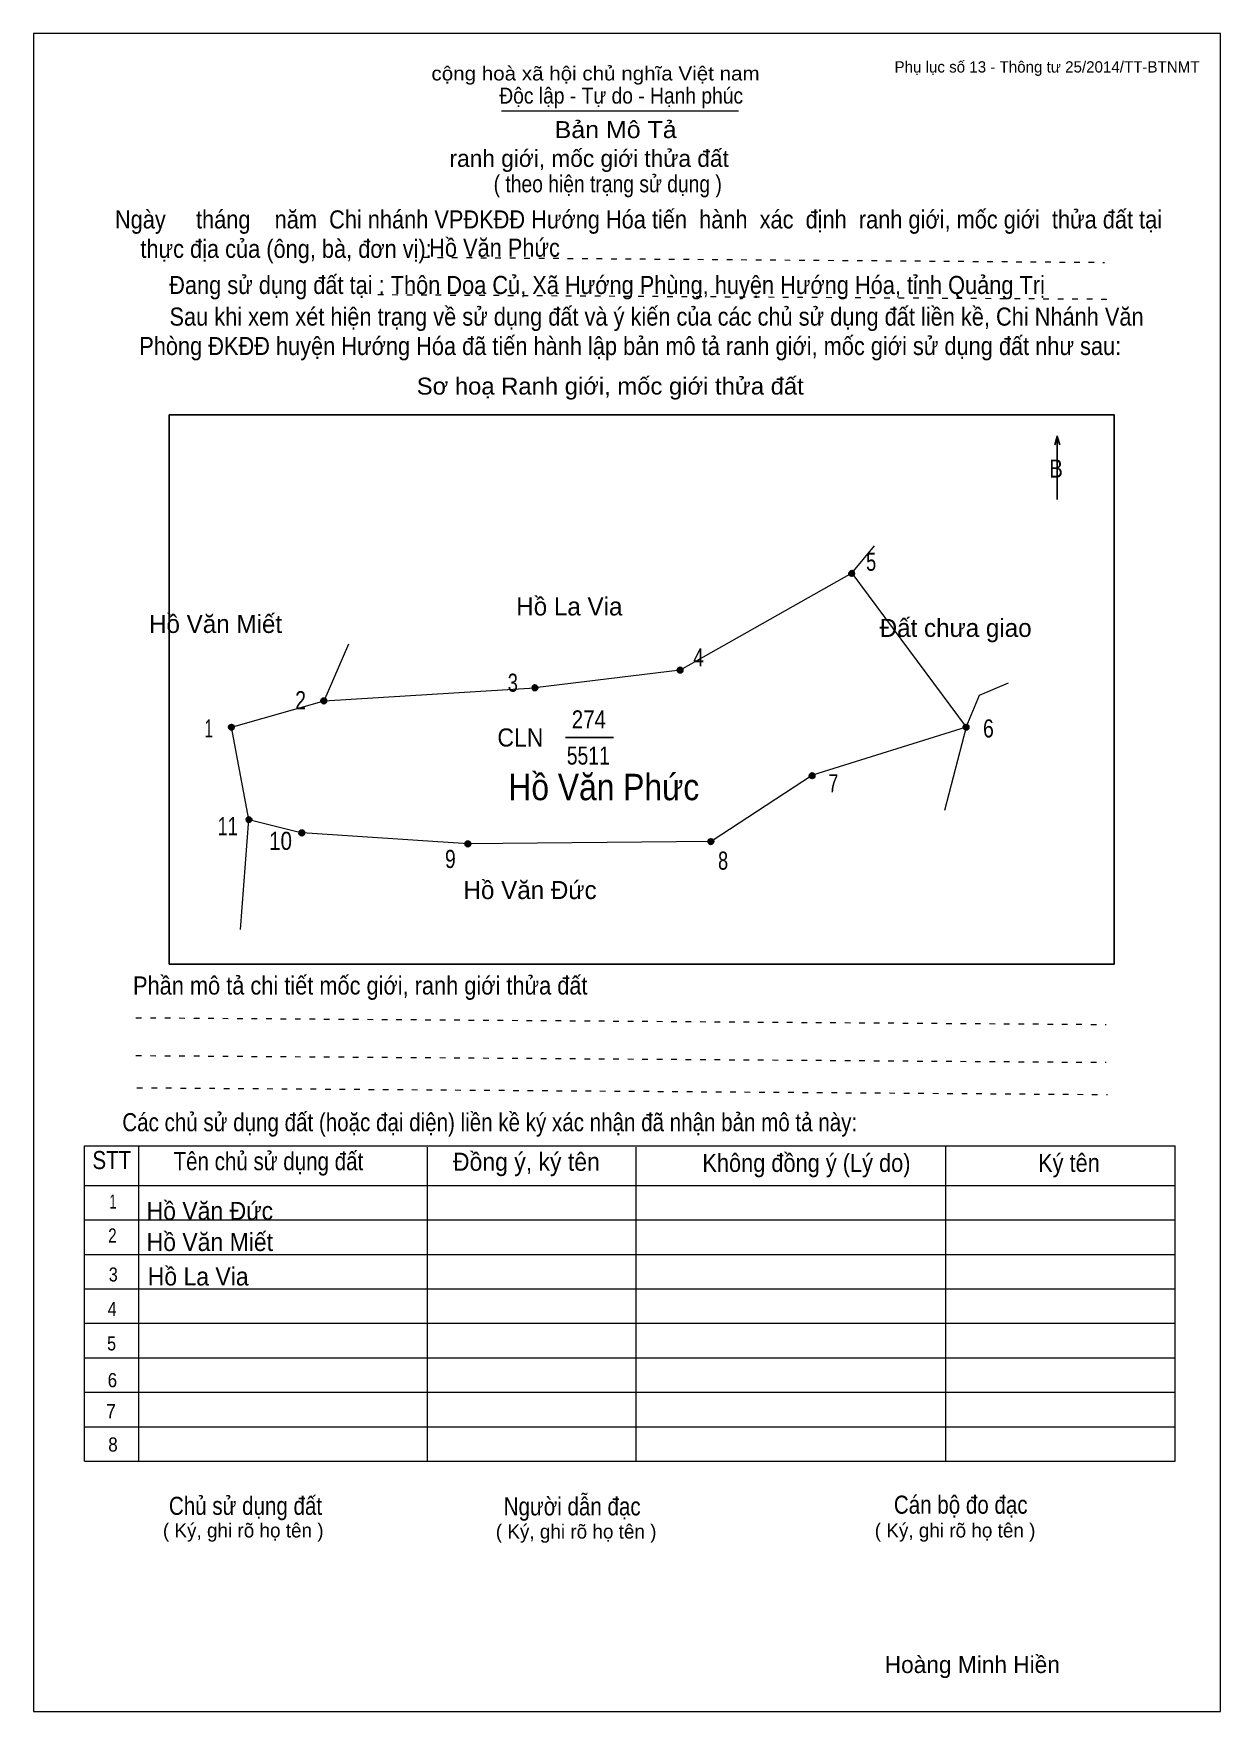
# Model space of a CAD drawing. Header units: centimetres. Extents: x 0 to 21, y 0 to 29.7.
import ezdxf
from ezdxf.enums import TextEntityAlignment as Align

# ---------------------------------------------------------------- set-up
doc = ezdxf.new("R2010")
doc.units = ezdxf.units.CM
doc.header["$LTSCALE"] = 0.13
doc.linetypes.add('DOTTED', pattern=[1.5, 0.3, -1.2])
for name, color, linetype, lineweight in [('1', 7, 'Continuous', 13), ('32', 7, 'Continuous', 25), ('33', 7, 'Continuous', 25), ('6', 7, 'Continuous', 13), ('62', 7, 'Continuous', 13)]:
    doc.layers.add(name, color=color, linetype=linetype, lineweight=lineweight)
for name, color, linetype in [('2', 7, 'Continuous'), ('34', 7, 'Continuous'), ('63', 7, 'Continuous')]:
    doc.layers.add(name, color=color, linetype=linetype)

msp = doc.modelspace()

# ---------------------------------------------------------------- hatches: boundary and pattern name
at = {"layer": '32'}
for points in [[(14.526, 20.1445, 1), (14.426, 20.1445, 1)], [(11.4901, 18.4319, 1), (11.3901, 18.4319, 1)], [(8.9213, 18.1205, 1), (8.8213, 18.1205, 1)], [(5.1847, 17.887, 1), (5.0847, 17.887, 1)], [(3.55, 17.4199, 1), (3.45, 17.4199, 1)], [(16.55, 17.4199, 1), (16.45, 17.4199, 1)], [(13.8254, 16.5637, 1), (13.7254, 16.5637, 1)], [(3.8614, 15.7852, 1), (3.7614, 15.7852, 1)], [(4.7955, 15.5517, 1), (4.6955, 15.5517, 1)], [(12.035, 15.396, 1), (11.935, 15.396, 1)], [(7.7341, 15.3563, 1), (7.6341, 15.3563, 1)]]:
    msp.add_hatch(color=256, dxfattribs=at).paths.add_polyline_path(points)

# ---------------------------------------------------------------- linework, layer by layer
at = {"layer": '1'}
msp.add_lwpolyline([(21, 0), (21, 29.7), (0, 29.7), (0, 0)], close=True, dxfattribs=at)
at = {"layer": '32'}
for centre in [(14.476, 20.1445), (11.4401, 18.4319), (8.8713, 18.1205), (5.1347, 17.887), (3.5, 17.4199), (16.5, 17.4199), (13.7754, 16.5637), (3.8114, 15.7852), (4.7455, 15.5517), (11.985, 15.396), (7.6841, 15.3563)]:
    msp.add_circle(centre, 0.05, dxfattribs=at)
at = {"layer": '33'}
msp.add_line((9.41, 17.24), (10.26, 17.24), dxfattribs=at)
at = {"layer": '6'}
for p, q in [((14.48, 20.15), (14.88, 20.63)), ((14.48, 20.15), (16.5, 17.42)), ((5.14, 17.89), (5.58, 18.9)), ((16.5, 17.42), (16.12, 15.95)), ((3.66, 13.84), (3.81, 15.79)), ((3.81, 15.79), (4.75, 15.55))]:
    msp.add_line(p, q, dxfattribs=at)
for points in [[(14.48, 20.15), (11.44, 18.43), (8.87, 18.12)], [(3.81, 15.79), (3.5, 17.42), (5.14, 17.89), (8.87, 18.12)], [(16.5, 17.42), (16.74, 17.99), (17.25, 18.21)], [(16.5, 17.42), (13.78, 16.57), (11.99, 15.4), (7.69, 15.36), (4.75, 15.55)]]:
    msp.add_lwpolyline(points, dxfattribs=at)
at = {"layer": '62'}
for p, q in [((8.28, 28.33), (12.47, 28.33)), ((0.9, 10.01), (20.2, 10.01)), ((0.9, 4.43), (0.9, 10.01)), ((1.86, 4.43), (1.86, 10.01)), ((6.97, 4.43), (6.97, 9.99)), ((10.66, 4.43), (10.66, 9.99)), ((16.14, 4.43), (16.14, 10.01)), ((20.2, 4.43), (20.2, 10.01)), ((0.9, 9.31), (20.2, 9.31)), ((0.9, 8.7), (20.2, 8.7)), ((0.9, 8.09), (20.2, 8.09)), ((0.9, 7.48), (20.2, 7.48)), ((0.9, 6.87), (20.2, 6.87)), ((0.9, 6.26), (20.2, 6.26)), ((0.9, 5.65), (20.2, 5.65)), ((0.9, 5.04), (20.2, 5.04)), ((0.9, 4.43), (20.2, 4.43))]:
    msp.add_line(p, q, dxfattribs=at)
at = {"layer": '62', "linetype": 'DOTTED'}
for p, q in [((6.89, 25.74), (18.95, 25.65)), ((6.09, 25.08), (19.04, 25)), ((1.81, 12.28), (18.98, 12.16)), ((1.81, 11.61), (18.98, 11.49)), ((1.83, 11.04), (19, 10.92))]:
    msp.add_line(p, q, dxfattribs=at)
at = {"layer": '62', "lineweight": 25}
for p, q in [((18.11, 22.58), (18.11, 21.45)), ((18.11, 22.57), (18.07, 22.42)), ((18.11, 22.57), (18.16, 22.42))]:
    msp.add_line(p, q, dxfattribs=at)
msp.add_lwpolyline([(2.4, 13.23), (19.12, 13.23), (19.12, 22.95), (2.4, 22.95)], close=True, dxfattribs=at)

# ---------------------------------------------------------------- texts
at = {"layer": '2', "width": 0.9}
msp.add_text('Hồ Văn Phức', height=0.467, dxfattribs=at).set_placement((10.09, 16.13), align=Align.CENTER)
at = {"layer": '32'}
for s, width, p in [('5', 0.75, (14.82, 20.19)), ('4', 0.8, (11.765, 18.5)), ('3', 0.75, (8.48, 18.05)), ('2', 0.8, (4.725, 17.74)), ('1', 0.65, (3.1, 17.24)), ('6', 0.8, (16.895, 17.24)), ('7', 0.75, (14.15, 16.27)), ('11', 0.75, (3.435, 15.51)), ('10', 0.85, (4.37, 15.25)), ('9', 0.8, (7.375, 14.93)), ('8', 0.75, (12.2, 14.9))]:
    msp.add_text(s, height=0.32, dxfattribs=dict(at, width=width)).set_placement(p, align=Align.CENTER)
at = {"layer": '33'}
for s, p in [('Hồ La Via', (9.48, 19.4)), ('Hồ La Via', (9.48, 19.4)), ('Hồ Văn Miết', (3.22, 19.09)), ('Hồ Văn Miết', (3.22, 19.09)), ('Đất chưa giao', (16.315, 19.02)), ('Hồ Văn Đức', (8.785, 14.38))]:
    msp.add_text(s, height=0.32, dxfattribs=at).set_placement(p, align=Align.CENTER)
for s, width, p in [('274', 0.85, (9.825, 17.4)), ('5511', 0.8, (9.815, 16.76))]:
    msp.add_text(s, height=0.32, dxfattribs=dict(at, width=width)).set_placement(p, align=Align.CENTER)
at = {"layer": '33', "width": 0.95}
msp.add_text('CLN', height=0.32, dxfattribs=at).set_placement((9.02, 17.08), align=Align.RIGHT)
at = {"layer": '34'}
for s, width, p in [('Hồ Văn Phức', 0.9, (7, 25.75)), ('Hồ Văn Đức', 0.95, (2, 8.7)), ('Hồ Văn Miết', 0.95, (2, 8.15)), ('Hồ La Via', 0.95, (2.02, 7.54))]:
    msp.add_text(s, height=0.32, dxfattribs=dict(at, width=width)).set_placement(p)
at = {"layer": '62'}
for s, height, width, p in [('cộng hoà xã hội chủ nghĩa Việt nam', 0.2474, 1.1, (7.04, 28.87)), ('Độc lập - Tự do - Hạnh phúc', 0.2828, 0.9, (8.24, 28.46)), ('Bản Mô Tả', 0.3, 1.1, (9.22, 27.85)), ('( theo hiện trạng sử dụng )', 0.3, 0.85, (8.14, 26.89)), ('Ngày     tháng    năm  Chi nhánh VPĐKĐĐ Hướng Hóa tiến  hành  xác  định  ranh giới, mốc giới  thửa đất tại ', 0.32, 0.9, (1.44, 26.25)), ('thực địa của (ông, bà, đơn vị): ', 0.32, 0.9, (1.89, 25.73)), ('Đang sử dụng đất tại : Thôn Doa Củ, Xã Hướng Phùng, huyện Hướng Hóa, tỉnh Quảng Trị', 0.32, 0.9, (2.4, 25.09)), ('     Sau khi xem xét hiện trạng về sử dụng đất và ý kiến của các chủ sử dụng đất liền kề, Chi Nhánh Văn ', 0.32, 0.9, (1.87, 24.53)), ('Phòng ĐKĐĐ huyện Hướng Hóa đã tiến hành lập bản mô tả ranh giới, mốc giới sử dụng đất như sau:', 0.32, 0.9, (1.87, 24.01)), ('Sơ hoạ Ranh giới, mốc giới thửa đất', 0.3, 1.05, (6.78, 23.31)), ('B', 0.32, 0.85, (17.97, 21.84)), ('Phần mô tả chi tiết mốc giới, ranh giới thửa đất ', 0.32, 0.9, (1.76, 12.69)), ('Các chủ sử dụng đất (hoặc đại diện) liền kề ký xác nhận đã nhận bản mô tả này:', 0.32, 0.85, (1.57, 10.27))]:
    msp.add_text(s, height=height, dxfattribs=dict(at, width=width)).set_placement(p)
msp.add_text('ranh giới, mốc giới thửa đất', height=0.3, dxfattribs=at).set_placement((7.36, 27.34))
for s, height, width, p in [('STT', 0.32, 0.85, (1.385, 9.6)), ('Tên chủ sử dụng đất', 0.32, 0.85, (4.155, 9.58)), ('Đồng ý, ký tên', 0.32, 0.95, (8.72, 9.57)), ('Không đồng ý (Lý do)', 0.32, 0.9, (13.675, 9.55)), ('Ký tên', 0.32, 0.9, (18.32, 9.55)), ('1', 0.25, 0.7, (1.405, 8.9)), ('2', 0.25, 0.8, (1.395, 8.3)), ('3', 0.25, 0.85, (1.41, 7.61)), ('4', 0.25, 0.85, (1.39, 7)), ('5', 0.25, 0.85, (1.38, 6.39)), ('6', 0.25, 0.9, (1.395, 5.74)), ('7', 0.25, 0.95, (1.37, 5.19)), ('8', 0.25, 0.9, (1.405, 4.6)), ('Người dẫn đạc', 0.32, 0.85, (9.53, 3.47)), ('Chủ sử dụng đất', 0.32, 0.85, (3.75, 3.48)), ('Cán bộ đo đạc', 0.32, 0.85, (16.405, 3.5))]:
    msp.add_text(s, height=height, dxfattribs=dict(at, width=width)).set_placement(p, align=Align.CENTER)
for p in [(3.71, 3.08), (9.6, 3.06), (16.305, 3.08)]:
    msp.add_text('( Ký, ghi rõ họ tên )', height=0.25, dxfattribs=at).set_placement(p, align=Align.CENTER)
at = {"layer": '63'}
msp.add_text('Phụ lục số 13 - Thông tư 25/2014/TT-BTNMT', height=0.2, dxfattribs=at).set_placement((20.63, 29.01), align=Align.RIGHT)
msp.add_text('Hoàng Minh Hiền', height=0.3, dxfattribs=at).set_placement((16.61, 0.68), align=Align.CENTER)

doc.saveas('drawing.dxf')
